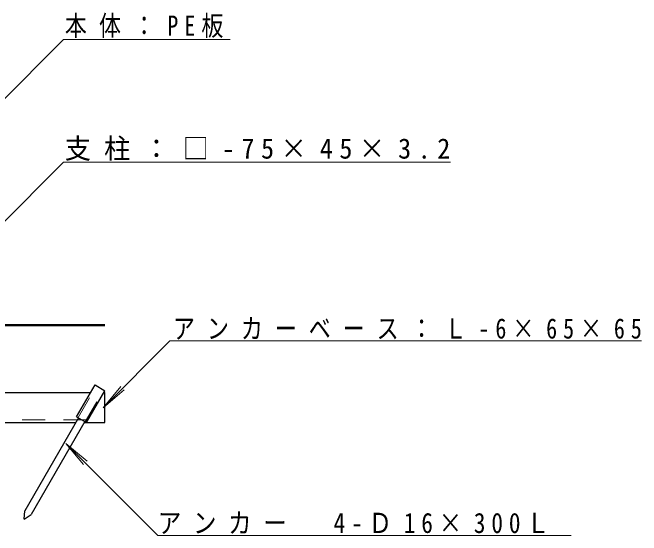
# Model space of a CAD drawing. Units: millimetres on the paper. Extents: x -365 to 0, y 0 to 257.
# Drawn here: x -177.3 to -108.8, y 56 to 112.9 of the extents above; entities that cross this region are included whole.
import ezdxf

# ---------------------------------------------------------------- set-up
doc = ezdxf.new("R2010")
doc.units = ezdxf.units.MM
doc.linetypes.add('USER1', pattern=[4.5, 2.5, -2])
doc.layers.add('LY_1', color=7, linetype='Continuous', lineweight=13)
doc.styles.add('ＭＳ ゴシック', font='')
doc.styles.get('ＭＳ ゴシック').set_extended_font_data('MS Gothic')

msp = doc.modelspace()

# ---------------------------------------------------------------- linework, layer by layer
at = {"layer": 'LY_1'}
for p, q in [((-171.733, 110.025), (-183.111, 98.647)), ((-171.733, 110.025), (-153.608, 110.025)), ((-171.733, 96.649), (-188.666, 79.716)), ((-171.733, 96.649), (-129.608, 96.649)), ((-160.17, 77.208), (-167.431, 69.948)), ((-160.17, 77.208), (-108.837, 77.208)), ((-167.431, 69.948), (-165.502, 72.246)), ((-167.431, 69.948), (-165.133, 71.876)), ((-171.489, 66.061), (-169.56, 63.763)), ((-171.489, 66.061), (-169.191, 64.132)), ((-161.477, 56.049), (-171.489, 66.061)), ((-161.477, 56.049), (-116.474, 56.049))]:
    msp.add_line(p, q, dxfattribs=at)
at = {"layer": 'LY_1', "lineweight": 50}
msp.add_line((-188.611, 78.932), (-167.237, 78.932), dxfattribs=at)
at = {"layer": 'LY_1', "lineweight": 25}
for p, q in [((-170.32, 68.957), (-168.32, 72.421)), ((-168.32, 72.421), (-167.237, 71.796)), ((-210.67, 71.582), (-168.804, 71.582)), ((-169.237, 68.332), (-167.237, 71.796)), ((-167.361, 71.582), (-167.237, 71.582)), ((-167.237, 68.332), (-167.237, 71.582)), ((-170.122, 68.845), (-175.969, 58.717)), ((-170.32, 68.957), (-169.237, 68.332)), ((-209.054, 68.332), (-170.417, 68.332)), ((-169.429, 68.445), (-175.276, 58.317)), ((-169.494, 68.332), (-167.237, 68.332)), ((-176.032, 57.807), (-175.969, 58.717)), ((-176.032, 57.807), (-175.276, 58.317))]:
    msp.add_line(p, q, dxfattribs=at)
at = {"layer": 'LY_1', "linetype": 'USER1'}
for p, q in [((-170.168, 68.87), (-168.168, 72.334)), ((-169.389, 68.42), (-167.389, 71.884)), ((-212.237, 68.632), (-167.237, 68.632))]:
    msp.add_line(p, q, dxfattribs=at)

# ---------------------------------------------------------------- texts
at = {"layer": 'LY_1', "char_height": 2.199, "attachment_point": 7, "style": 'ＭＳ ゴシック'}
for s, insert in [('\\T1.55;\\W0.8;本体：PE板', (-171.608, 110.175)), ('\\T1.5;\\W0.95;支柱：□-75×45×3.2', (-171.608, 96.799)), ('\\T1.54;\\W0.8;アンカーベース：Ｌ-6×65×65', (-159.837, 77.358)), ('\\T1.5;\\W0.85;アンカー\u30004-Ｄ16×300Ｌ', (-161.474, 56.199))]:
    msp.add_mtext(s, dxfattribs=dict(at, insert=insert))

doc.saveas('drawing.dxf')
